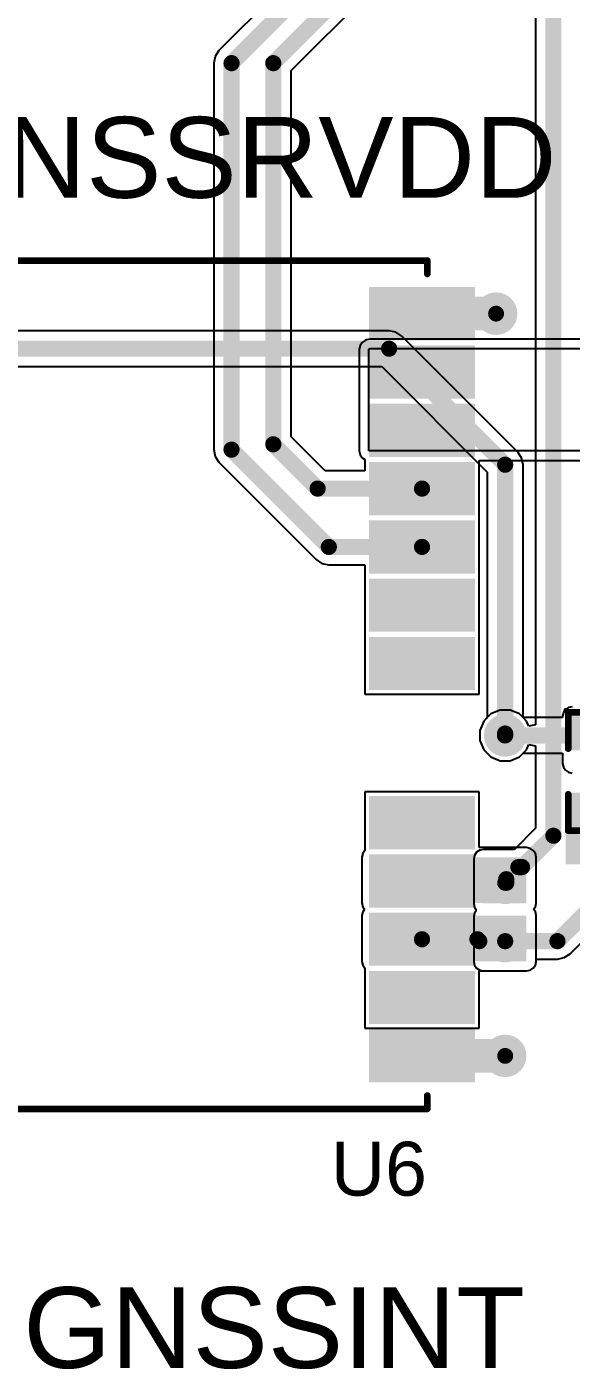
# Model space of a CAD drawing. Header units: millimetres. Extents: x -0.13 to 3.86, y -0.01 to 4.3.
# Drawn here: x 0.644 to 1.048, y 0.602 to 1.599 of the extents above; entities that cross this region are included whole.
import ezdxf

# ---------------------------------------------------------------- set-up
doc = ezdxf.new("R2010")
doc.units = ezdxf.units.MM
doc.header["$MEASUREMENT"] = 0
for name, color, linetype in [('BottomLayer', 5, 'Continuous'), ('BottomSolder', 6, 'Continuous'), ('TopLayer', 1, 'Continuous'), ('TopOverlay', 2, 'Continuous'), ('TopPaste', 8, 'Continuous'), ('TopSolder', 216, 'Continuous'), ('ViaHoleLayer', 16, 'Continuous')]:
    doc.layers.add(name, color=color, linetype=linetype)
doc.styles.add('Arial', font='arial.ttf', dxfattribs={"height": 0.2})

# ---------------------------------------------------------------- blocks, each defined once
blk = doc.blocks.new('NEO_M8Q_01A_116')
at = {"layer": 'TopLayer'}
for points in [[(-0.20079, 0.25984), (-0.27165, 0.25984), (-0.27165, 0.29134), (-0.20079, 0.29134)], [(0.27165, 0.25984), (0.20079, 0.25984), (0.20079, 0.29134), (0.27165, 0.29134)], [(-0.20079, 0.21653), (-0.27165, 0.21653), (-0.27165, 0.24803), (-0.20079, 0.24803)], [(0.27165, 0.21653), (0.20079, 0.21653), (0.20079, 0.24803), (0.27165, 0.24803)], [(-0.20079, 0.17323), (-0.27165, 0.17323), (-0.27165, 0.20472), (-0.20079, 0.20472)], [(0.27165, 0.17323), (0.20079, 0.17323), (0.20079, 0.20472), (0.27165, 0.20472)], [(-0.20079, 0.12992), (-0.27165, 0.12992), (-0.27165, 0.16142), (-0.20079, 0.16142)], [(0.27165, 0.12992), (0.20079, 0.12992), (0.20079, 0.16142), (0.27165, 0.16142)], [(-0.20079, 0.08661), (-0.27165, 0.08661), (-0.27165, 0.11811), (-0.20079, 0.11811)], [(0.27165, 0.08661), (0.20079, 0.08661), (0.20079, 0.11811), (0.27165, 0.11811)], [(-0.20079, 0.04331), (-0.27165, 0.04331), (-0.27165, 0.0748), (-0.20079, 0.0748)], [(0.27165, 0.04331), (0.20079, 0.04331), (0.20079, 0.0748), (0.27165, 0.0748)], [(-0.20079, 0), (-0.27165, 0), (-0.27165, 0.0315), (-0.20079, 0.0315)], [(0.27165, 0), (0.20079, 0), (0.20079, 0.0315), (0.27165, 0.0315)], [(-0.20079, -0.11811), (-0.27165, -0.11811), (-0.27165, -0.08661), (-0.20079, -0.08661)], [(0.27165, -0.11811), (0.20079, -0.11811), (0.20079, -0.08661), (0.27165, -0.08661)], [(-0.20079, -0.16142), (-0.27165, -0.16142), (-0.27165, -0.12992), (-0.20079, -0.12992)], [(0.27165, -0.16142), (0.20079, -0.16142), (0.20079, -0.12992), (0.27165, -0.12992)], [(-0.20079, -0.20472), (-0.27165, -0.20472), (-0.27165, -0.17323), (-0.20079, -0.17323)], [(0.27165, -0.20472), (0.20079, -0.20472), (0.20079, -0.17323), (0.27165, -0.17323)], [(-0.20079, -0.24803), (-0.27165, -0.24803), (-0.27165, -0.21654), (-0.20079, -0.21654)], [(0.27165, -0.24803), (0.20079, -0.24803), (0.20079, -0.21654), (0.27165, -0.21654)], [(-0.20079, -0.29134), (-0.27165, -0.29134), (-0.27165, -0.25984), (-0.20079, -0.25984)], [(0.27165, -0.29134), (0.20079, -0.29134), (0.20079, -0.25984), (0.27165, -0.25984)]]:
    blk.add_hatch(color=1, dxfattribs=at).paths.add_polyline_path(points)
at = {"layer": 'TopSolder'}
for points in [[(-0.19679, 0.25584), (-0.27565, 0.25584), (-0.27565, 0.29534), (-0.19679, 0.29534)], [(0.27565, 0.25584), (0.19679, 0.25584), (0.19679, 0.29534), (0.27565, 0.29534)], [(-0.19679, 0.21253), (-0.27565, 0.21253), (-0.27565, 0.25203), (-0.19679, 0.25203)], [(0.27565, 0.21253), (0.19679, 0.21253), (0.19679, 0.25203), (0.27565, 0.25203)], [(-0.19679, 0.16923), (-0.27565, 0.16923), (-0.27565, 0.20872), (-0.19679, 0.20872)], [(0.27565, 0.16923), (0.19679, 0.16923), (0.19679, 0.20872), (0.27565, 0.20872)], [(-0.19679, 0.12592), (-0.27565, 0.12592), (-0.27565, 0.16542), (-0.19679, 0.16542)], [(0.27565, 0.12592), (0.19679, 0.12592), (0.19679, 0.16542), (0.27565, 0.16542)], [(-0.19679, 0.08261), (-0.27565, 0.08261), (-0.27565, 0.12211), (-0.19679, 0.12211)], [(0.27565, 0.08261), (0.19679, 0.08261), (0.19679, 0.12211), (0.27565, 0.12211)], [(-0.19679, 0.03931), (-0.27565, 0.03931), (-0.27565, 0.0788), (-0.19679, 0.0788)], [(0.27565, 0.03931), (0.19679, 0.03931), (0.19679, 0.0788), (0.27565, 0.0788)], [(-0.19679, -0.004), (-0.27565, -0.004), (-0.27565, 0.0355), (-0.19679, 0.0355)], [(0.27565, -0.004), (0.19679, -0.004), (0.19679, 0.0355), (0.27565, 0.0355)], [(-0.19679, -0.12211), (-0.27565, -0.12211), (-0.27565, -0.08261), (-0.19679, -0.08261)], [(0.27565, -0.12211), (0.19679, -0.12211), (0.19679, -0.08261), (0.27565, -0.08261)], [(-0.19679, -0.16542), (-0.27565, -0.16542), (-0.27565, -0.12592), (-0.19679, -0.12592)], [(0.27565, -0.16542), (0.19679, -0.16542), (0.19679, -0.12592), (0.27565, -0.12592)], [(-0.19679, -0.20872), (-0.27565, -0.20872), (-0.27565, -0.16923), (-0.19679, -0.16923)], [(0.27565, -0.20872), (0.19679, -0.20872), (0.19679, -0.16923), (0.27565, -0.16923)], [(-0.19679, -0.25203), (-0.27565, -0.25203), (-0.27565, -0.21254), (-0.19679, -0.21254)], [(0.27565, -0.25203), (0.19679, -0.25203), (0.19679, -0.21254), (0.27565, -0.21254)], [(-0.19679, -0.29534), (-0.27565, -0.29534), (-0.27565, -0.25584), (-0.19679, -0.25584)], [(0.27565, -0.29534), (0.19679, -0.29534), (0.19679, -0.25584), (0.27565, -0.25584)]]:
    blk.add_hatch(color=216, dxfattribs=at).paths.add_polyline_path(points)
at = {"layer": 'TopOverlay'}
for points, const_width in [([(-0.24016, 0.31496), (0.24016, 0.31496)], 0.005), ([(-0.24016, 0.30512), (-0.24016, 0.31496)], 0.005), ([(0.24016, 0.30512), (0.24016, 0.31496)], 0.005), ([(-0.288, 0.281), (-0.283, 0.276)], 0.01181), ([(-0.288, 0.271), (-0.288, 0.281)], 0.01181), ([(-0.288, 0.271), (-0.283, 0.276)], 0.01181), ([(-0.24016, -0.31496), (-0.24016, -0.30512)], 0.005), ([(0.24016, -0.31496), (0.24016, -0.30512)], 0.005), ([(-0.24016, -0.31496), (0.24016, -0.31496)], 0.005)]:
    blk.add_lwpolyline(points, dxfattribs=dict(at, const_width=const_width))
for points, const_width in [([(-0.24141, 0.31496, 1), (-0.23891, 0.31496, 1)], 0.0025), ([(-0.24141, 0.31496, 1), (-0.23891, 0.31496, 1)], 0.0025), ([(0.23891, 0.31496, 1), (0.24141, 0.31496, 1)], 0.0025), ([(0.23891, 0.31496, 1), (0.24141, 0.31496, 1)], 0.0025), ([(-0.24141, 0.30512, 1), (-0.23891, 0.30512, 1)], 0.0025), ([(0.23891, 0.30512, 1), (0.24141, 0.30512, 1)], 0.0025), ([(-0.29095, 0.281, 1), (-0.28505, 0.281, 1)], 0.00591), ([(-0.29095, 0.281, 1), (-0.28505, 0.281, 1)], 0.00591), ([(-0.28595, 0.276, 1), (-0.28005, 0.276, 1)], 0.00591), ([(-0.28595, 0.276, 1), (-0.28005, 0.276, 1)], 0.00591), ([(-0.29095, 0.271, 1), (-0.28505, 0.271, 1)], 0.00591), ([(-0.29095, 0.271, 1), (-0.28505, 0.271, 1)], 0.00591), ([(-0.24141, -0.30512, 1), (-0.23891, -0.30512, 1)], 0.0025), ([(0.23891, -0.30512, 1), (0.24141, -0.30512, 1)], 0.0025), ([(-0.24141, -0.31496, 1), (-0.23891, -0.31496, 1)], 0.0025), ([(-0.24141, -0.31496, 1), (-0.23891, -0.31496, 1)], 0.0025), ([(0.23891, -0.31496, 1), (0.24141, -0.31496, 1)], 0.0025), ([(0.23891, -0.31496, 1), (0.24141, -0.31496, 1)], 0.0025)]:
    blk.add_lwpolyline(points, format="xyb", close=True, dxfattribs=dict(at, const_width=const_width))
blk = doc.blocks.new('LED_0603_174')
at = {"layer": 'TopLayer'}
for points in [[(-0.03937, 0.01969), (-0.01969, 0.01969), (-0.01969, -0.01968), (-0.03937, -0.01968)], [(0.01969, 0.01969), (0.03937, 0.01969), (0.03937, -0.01968), (0.01969, -0.01968)]]:
    blk.add_hatch(color=1, dxfattribs=at).paths.add_polyline_path(points)
at = {"layer": 'TopOverlay'}
blk.add_hatch(color=2, dxfattribs=at).paths.add_polyline_path([(0.04399, -0.026), (0.069, -0.026), (0.069, 0.026), (0.04399, 0.026)])
at = {"layer": 'TopPaste'}
for points in [[(-0.03937, 0.01969), (-0.01969, 0.01969), (-0.01969, -0.01968), (-0.03937, -0.01968)], [(0.01969, 0.01969), (0.03937, 0.01969), (0.03937, -0.01968), (0.01969, -0.01968)]]:
    blk.add_hatch(color=8, dxfattribs=at).paths.add_polyline_path(points)
at = {"layer": 'TopSolder'}
for points in [[(-0.04337, 0.02369), (-0.01569, 0.02369), (-0.01569, -0.02368), (-0.04337, -0.02368)], [(0.01569, 0.02369), (0.04337, 0.02369), (0.04337, -0.02368), (0.01569, -0.02368)]]:
    blk.add_hatch(color=216, dxfattribs=at).paths.add_polyline_path(points)
at = {"layer": 'TopOverlay', "const_width": 0.005}
for points in [[(-0.017, 0.024), (-0.044, 0.024)], [(-0.044, -0.024), (-0.044, 0.024)], [(0.044, 0.024), (0.017, 0.024)], [(0.044, -0.024), (0.044, 0.024)], [(-0.017, -0.024), (-0.044, -0.024)], [(0.044, -0.024), (0.017, -0.024)]]:
    blk.add_lwpolyline(points, dxfattribs=at)
at = {"layer": 'TopOverlay', "const_width": 0.0025}
for points in [[(-0.04525, 0.024, 1), (-0.04275, 0.024, 1)], [(-0.04525, 0.024, 1), (-0.04275, 0.024, 1)], [(-0.01825, 0.024, 1), (-0.01575, 0.024, 1)], [(0.01575, 0.024, 1), (0.01825, 0.024, 1)], [(0.04275, 0.024, 1), (0.04525, 0.024, 1)], [(0.04275, 0.024, 1), (0.04525, 0.024, 1)], [(-0.04525, -0.024, 1), (-0.04275, -0.024, 1)], [(-0.04525, -0.024, 1), (-0.04275, -0.024, 1)], [(-0.01825, -0.024, 1), (-0.01575, -0.024, 1)], [(0.01575, -0.024, 1), (0.01825, -0.024, 1)], [(0.04275, -0.024, 1), (0.04525, -0.024, 1)], [(0.04275, -0.024, 1), (0.04525, -0.024, 1)]]:
    blk.add_lwpolyline(points, format="xyb", close=True, dxfattribs=at)

msp = doc.modelspace()

# ---------------------------------------------------------------- hatches: boundary and pattern name
at = {"layer": 'BottomLayer'}
h = msp.add_hatch(color=5, dxfattribs=at)
edge = h.paths.add_edge_path()
edge.add_arc((0.99244, 1.386), 0.01181, 0, 360)
h = msp.add_hatch(color=5, dxfattribs=at)
edge = h.paths.add_edge_path()
edge.add_arc((0.99919, 1.07278), 0.01181, 0, 360)
for points in [[(0.983, 0.948), (1.015, 0.948), (1.015, 0.981), (0.983, 0.981)], [(0.983, 0.905), (1.015, 0.905), (1.015, 0.938), (0.983, 0.938)]]:
    msp.add_hatch(color=5, dxfattribs=at).paths.add_polyline_path(points)
h = msp.add_hatch(color=5, dxfattribs=at)
edge = h.paths.add_edge_path()
edge.add_arc((0.99919, 0.96331), 0.01181, 0, 360)
h = msp.add_hatch(color=5, dxfattribs=at)
edge = h.paths.add_edge_path()
edge.add_arc((0.99919, 0.92), 0.01181, 0, 360)
h = msp.add_hatch(color=5, dxfattribs=at)
edge = h.paths.add_edge_path()
edge.add_arc((0.99919, 0.83482), 0.01181, 0, 360)
at = {"layer": 'BottomSolder'}
h = msp.add_hatch(color=6, dxfattribs=at)
edge = h.paths.add_edge_path()
edge.add_arc((0.99244, 1.386), 0.01581, 0, 360)
h = msp.add_hatch(color=6, dxfattribs=at)
edge = h.paths.add_edge_path()
edge.add_arc((0.99919, 1.07278), 0.01581, 0, 360)
h = msp.add_hatch(color=6, dxfattribs=at)
edge = h.paths.add_edge_path()
edge.add_arc((0.99919, 0.96331), 0.01581, 0, 360)
h = msp.add_hatch(color=6, dxfattribs=at)
edge = h.paths.add_edge_path()
edge.add_arc((0.99919, 0.92), 0.01581, 0, 360)
h = msp.add_hatch(color=6, dxfattribs=at)
edge = h.paths.add_edge_path()
edge.add_arc((0.99919, 0.83482), 0.01581, 0, 360)
at = {"layer": 'TopLayer'}
h = msp.add_hatch(color=1, dxfattribs=at)
edge = h.paths.add_edge_path()
edge.add_arc((0.99244, 1.386), 0.01181, 0, 360)
h = msp.add_hatch(color=1, dxfattribs=at)
edge = h.paths.add_edge_path()
edge.add_arc((0.99919, 1.07278), 0.01181, 0, 360)
for points in [[(0.9, 0.94831), (1.015, 0.94831), (1.015, 0.98231), (0.9, 0.98231)], [(0.9, 0.905), (1.015, 0.905), (1.015, 0.939), (0.9, 0.939)]]:
    msp.add_hatch(color=1, dxfattribs=at).paths.add_polyline_path(points)
h = msp.add_hatch(color=1, dxfattribs=at)
edge = h.paths.add_edge_path()
edge.add_arc((0.99919, 0.96331), 0.01181, 0, 360)
h = msp.add_hatch(color=1, dxfattribs=at)
edge = h.paths.add_edge_path()
edge.add_arc((0.99919, 0.92), 0.01181, 0, 360)
h = msp.add_hatch(color=1, dxfattribs=at)
edge = h.paths.add_edge_path()
edge.add_arc((0.99919, 0.83482), 0.01181, 0, 360)
at = {"layer": 'TopSolder'}
h = msp.add_hatch(color=216, dxfattribs=at)
edge = h.paths.add_edge_path()
edge.add_arc((0.99244, 1.386), 0.01581, 0, 360)
h = msp.add_hatch(color=216, dxfattribs=at)
edge = h.paths.add_edge_path()
edge.add_arc((0.99919, 0.83482), 0.01581, 0, 360)
at = {"layer": 'ViaHoleLayer'}
h = msp.add_hatch(color=16, dxfattribs=at)
edge = h.paths.add_edge_path()
edge.add_arc((0.99244, 1.386), 0.00591, 0, 360)
h = msp.add_hatch(color=16, dxfattribs=at)
edge = h.paths.add_edge_path()
edge.add_arc((0.99919, 1.07278), 0.00591, 0, 360)
h = msp.add_hatch(color=16, dxfattribs=at)
edge = h.paths.add_edge_path()
edge.add_arc((0.99919, 0.96331), 0.00591, 0, 360)
h = msp.add_hatch(color=16, dxfattribs=at)
edge = h.paths.add_edge_path()
edge.add_arc((0.99919, 0.92), 0.00591, 0, 360)
h = msp.add_hatch(color=16, dxfattribs=at)
edge = h.paths.add_edge_path()
edge.add_arc((0.99919, 0.83482), 0.00591, 0, 360)

# ---------------------------------------------------------------- linework, layer by layer
at = {"layer": 'BottomLayer'}
for p, q in [((1.02175, 1.81765), (1.02175, 1.08054)), ((0.913, 1.37325), (0.39335, 1.37325)), ((0.91807, 1.37225), (0.913, 1.37325)), ((0.92237, 1.36937), (0.91807, 1.37225)), ((1.00856, 1.28318), (0.92237, 1.36937)), ((0.39335, 1.34675), (0.90751, 1.34675)), ((0.90751, 1.34675), (0.98593, 1.26832)), ((1.01143, 1.27888), (1.00856, 1.28318)), ((1.01244, 1.27381), (1.01143, 1.27888)), ((0.98593, 1.26832), (0.98593, 1.08612)), ((1.01244, 1.08612), (1.01244, 1.27381)), ((1.01244, 1.27381), (1.01244, 1.27381)), ((0.98324, 1.08343), (0.98038, 1.07652)), ((0.98593, 1.08612), (0.98324, 1.08343)), ((1.01514, 1.08343), (1.01244, 1.08612)), ((1.01675, 1.07955), (1.01514, 1.08343)), ((1.02175, 1.08054), (1.01675, 1.07955)), ((0.98038, 1.07652), (0.98038, 1.06903)), ((0.98038, 1.06903), (0.98324, 1.06212)), ((0.98324, 1.06212), (0.98853, 1.05683)), ((0.98853, 1.05683), (0.99545, 1.05397)), ((1.00293, 1.05397), (1.00984, 1.05683)), ((1.00984, 1.05683), (1.01514, 1.06212)), ((1.01514, 1.06212), (1.01675, 1.06601)), ((1.01675, 1.06601), (1.02175, 1.06501)), ((1.02175, 1.06501), (1.02175, 1.0038)), ((0.99545, 1.05397), (1.00293, 1.05397)), ((1.02175, 1.0038), (1.00609, 0.98814)), ((0.98027, 0.98759), (0.97795, 0.98605)), ((0.983, 0.98814), (0.98027, 0.98759)), ((1.00609, 0.98814), (0.983, 0.98814)), ((0.97641, 0.98373), (0.97586, 0.981)), ((0.97586, 0.981), (0.97586, 0.948)), ((0.97795, 0.98605), (0.97641, 0.98373)), ((0.97586, 0.948), (0.97641, 0.94527)), ((0.97641, 0.94073), (0.97586, 0.938)), ((0.97586, 0.938), (0.97586, 0.905)), ((0.97641, 0.94527), (0.97792, 0.943)), ((0.97792, 0.943), (0.97641, 0.94073)), ((1.04737, 0.91063), (1.07937, 0.94263)), ((1.038, 0.90675), (1.04307, 0.90775)), ((1.04307, 0.90775), (1.04737, 0.91063)), ((0.97586, 0.905), (0.97641, 0.90227)), ((0.97641, 0.90227), (0.97795, 0.89995)), ((0.97795, 0.89995), (0.98027, 0.89841)), ((0.98027, 0.89841), (0.983, 0.89786)), ((0.983, 0.89786), (1.015, 0.89786)), ((1.015, 0.89786), (1.01773, 0.89841)), ((1.01773, 0.89841), (1.02005, 0.89995)), ((1.02005, 0.89995), (1.02159, 0.90227)), ((1.02159, 0.90227), (1.02214, 0.905)), ((1.02214, 0.905), (1.02214, 0.90675)), ((1.02214, 0.90675), (1.038, 0.90675))]:
    msp.add_line(p, q, dxfattribs=at)
at = {"layer": 'BottomLayer', "const_width": 0.012}
for points in [[(1.035, 0.99831), (1.035, 1.831)], [(0.38, 1.36), (0.913, 1.36)], [(0.913, 1.36), (0.99919, 1.27381)], [(0.99919, 1.07419), (0.99919, 1.27381)], [(0.999, 1.074), (0.99919, 1.07419)], [(1.01169, 0.975), (1.035, 0.99831)], [(1, 0.966), (1.009, 0.975)], [(1.009, 0.975), (1.01169, 0.975)], [(1, 0.96331), (1, 0.966)], [(1.038, 0.92), (1.07, 0.952)], [(0.99919, 0.92), (1.038, 0.92)]]:
    msp.add_lwpolyline(points, dxfattribs=at)
at = {"layer": 'BottomLayer', "const_width": 0.006}
for points in [[(0.91, 1.36, 1), (0.916, 1.36, 1)], [(0.91, 1.36, 1), (0.916, 1.36, 1)], [(0.99619, 1.27381, 1), (1.00219, 1.27381, 1)], [(0.99619, 1.27381, 1), (1.00219, 1.27381, 1)], [(0.996, 1.074, 1), (1.002, 1.074, 1)], [(0.99619, 1.07419, 1), (1.00219, 1.07419, 1)], [(0.99619, 1.07419, 1), (1.00219, 1.07419, 1)], [(1.032, 0.99831, 1), (1.038, 0.99831, 1)], [(1.032, 0.99831, 1), (1.038, 0.99831, 1)], [(1.006, 0.975, 1), (1.012, 0.975, 1)], [(1.006, 0.975, 1), (1.012, 0.975, 1)], [(1.00869, 0.975, 1), (1.01469, 0.975, 1)], [(1.00869, 0.975, 1), (1.01469, 0.975, 1)], [(0.997, 0.966, 1), (1.003, 0.966, 1)], [(0.997, 0.966, 1), (1.003, 0.966, 1)], [(0.997, 0.96331, 1), (1.003, 0.96331, 1)], [(0.99619, 0.92, 1), (1.00219, 0.92, 1)], [(1.035, 0.92, 1), (1.041, 0.92, 1)], [(1.035, 0.92, 1), (1.041, 0.92, 1)]]:
    msp.add_lwpolyline(points, format="xyb", close=True, dxfattribs=at)
at = {"layer": 'TopLayer'}
for p, q in [((0.98563, 1.78037), (0.78663, 1.58137)), ((0.84025, 1.56651), (0.91649, 1.64275)), ((0.78375, 1.57707), (0.78275, 1.572)), ((0.78663, 1.58137), (0.78375, 1.57707)), ((0.78275, 1.572), (0.78275, 1.285)), ((0.84025, 1.29449), (0.84025, 1.56651)), ((0.89527, 1.36618), (0.89295, 1.36463)), ((0.89627, 1.36659), (0.89527, 1.36618)), ((0.899, 1.36714), (0.89627, 1.36659)), ((1.143, 1.36714), (0.899, 1.36714)), ((0.89141, 1.36232), (0.89086, 1.35959)), ((0.89086, 1.35959), (0.89086, 1.284)), ((0.89295, 1.36463), (0.89141, 1.36232)), ((0.898, 1.35959), (0.899, 1.36)), ((0.898, 1.284), (0.898, 1.35959)), ((0.899, 1.36), (1.143, 1.36)), ((0.86541, 1.26933), (0.84025, 1.29449)), ((0.78275, 1.285), (0.78375, 1.27993)), ((0.78375, 1.27993), (0.78663, 1.27563)), ((0.89086, 1.284), (0.89141, 1.28127)), ((0.89141, 1.28127), (0.89295, 1.27895)), ((0.89295, 1.27895), (0.89501, 1.27758)), ((0.89501, 1.27758), (0.89501, 1.26933)), ((1.104, 1.284), (0.898, 1.284)), ((0.97987, 1.23333), (0.97987, 1.27686)), ((0.97987, 1.27686), (1.09686, 1.27686)), ((0.78663, 1.27563), (0.85886, 1.2034)), ((0.89501, 1.26933), (0.86541, 1.26933)), ((0.97987, 1.19002), (0.97987, 1.23333)), ((0.85886, 1.2034), (0.86316, 1.20053)), ((0.86316, 1.20053), (0.86823, 1.19952)), ((0.86823, 1.19952), (0.89501, 1.19952)), ((0.89501, 1.19952), (0.89501, 1.14672)), ((0.97987, 1.14672), (0.97987, 1.19002)), ((0.89501, 1.14672), (0.89501, 1.10341)), ((0.97987, 1.10341), (0.97987, 1.14672)), ((0.89501, 1.10341), (0.97987, 1.10341)), ((0.98853, 1.08872), (0.98324, 1.08343)), ((0.99545, 1.09159), (0.98853, 1.08872)), ((1.00293, 1.09159), (0.99545, 1.09159)), ((1.00984, 1.08872), (1.00293, 1.09159)), ((1.01254, 1.08603), (1.00984, 1.08872)), ((1.04241, 1.08973), (1.04186, 1.087)), ((1.04186, 1.087), (1.04186, 1.08603)), ((1.04332, 1.09109), (1.04241, 1.08973)), ((1.04444, 1.09237), (1.04332, 1.09237)), ((1.04332, 1.09237), (1.04332, 1.09109)), ((1.04627, 1.09359), (1.04444, 1.09237)), ((1.049, 1.09414), (1.04627, 1.09359)), ((0.98324, 1.08343), (0.98038, 1.07652)), ((1.04186, 1.08603), (1.01254, 1.08603)), ((0.98038, 1.07652), (0.98038, 1.06903)), ((0.98038, 1.06903), (0.98324, 1.06212)), ((0.98324, 1.06212), (0.98853, 1.05683)), ((0.98853, 1.05683), (0.99545, 1.05397)), ((1.00293, 1.05397), (1.00984, 1.05683)), ((1.00984, 1.05683), (1.01254, 1.05952)), ((1.01254, 1.05952), (1.04186, 1.05952)), ((1.04186, 1.05952), (1.04186, 1.052)), ((0.99545, 1.05397), (1.00293, 1.05397)), ((1.04186, 1.052), (1.04241, 1.04927)), ((1.04241, 1.04927), (1.04395, 1.04695)), ((1.04395, 1.04695), (1.04627, 1.04541)), ((1.04627, 1.04541), (1.049, 1.04486)), ((0.97987, 1.0308), (0.89501, 1.0308)), ((0.89501, 1.0308), (0.89501, 0.98739)), ((0.97987, 0.98944), (0.97987, 1.0308)), ((0.89495, 0.98735), (0.89341, 0.98504)), ((0.89501, 0.98739), (0.89495, 0.98735)), ((1.015, 0.98944), (0.97987, 0.98944)), ((1.01773, 0.9889), (1.015, 0.98944)), ((1.02005, 0.98735), (1.01773, 0.9889)), ((1.02159, 0.98504), (1.02005, 0.98735)), ((0.89341, 0.98504), (0.89286, 0.98231)), ((0.89286, 0.98231), (0.89286, 0.94831)), ((1.02214, 0.98231), (1.02159, 0.98504)), ((1.02214, 0.94831), (1.02214, 0.98231)), ((0.89286, 0.94831), (0.89341, 0.94557)), ((1.02159, 0.94557), (1.02214, 0.94831)), ((0.89341, 0.94173), (0.89286, 0.939)), ((0.89286, 0.939), (0.89286, 0.905)), ((0.89341, 0.94557), (0.89469, 0.94365)), ((0.89469, 0.94365), (0.89341, 0.94173)), ((1.02031, 0.94365), (1.02159, 0.94557)), ((1.02159, 0.94173), (1.02031, 0.94365)), ((1.02214, 0.939), (1.02159, 0.94173)), ((1.02214, 0.905), (1.02214, 0.939)), ((0.89286, 0.905), (0.89341, 0.90227)), ((0.89341, 0.90227), (0.89495, 0.89995)), ((0.89495, 0.89995), (0.89501, 0.89992)), ((0.89501, 0.89992), (0.89501, 0.85538)), ((0.97987, 0.85538), (0.97987, 0.89786)), ((0.97987, 0.89786), (1.015, 0.89786)), ((1.015, 0.89786), (1.01773, 0.89841)), ((1.01773, 0.89841), (1.02005, 0.89995)), ((1.02005, 0.89995), (1.02159, 0.90227)), ((1.02159, 0.90227), (1.02214, 0.905)), ((0.89501, 0.85538), (0.97987, 0.85538))]:
    msp.add_line(p, q, dxfattribs=at)
for points, const_width in [([(0.796, 1.572), (0.995, 1.771)], 0.012), ([(0.827, 1.572), (0.911, 1.656)], 0.012), ([(0.796, 1.285), (0.796, 1.572)], 0.012), ([(0.827, 1.289), (0.827, 1.572)], 0.012), ([(0.93744, 1.386), (0.99244, 1.386)], 0.025), ([(0.796, 1.285), (0.86823, 1.21277)], 0.012), ([(0.827, 1.289), (0.85992, 1.25608)], 0.012), ([(0.85992, 1.25608), (0.93744, 1.25608)], 0.012), ([(0.86823, 1.21277), (0.93744, 1.21277)], 0.012), ([(0.999, 1.07278), (0.99919, 1.07278)], 0.012), ([(0.99919, 1.07278), (1.06725, 1.07278)], 0.012), ([(0.93744, 0.92143), (0.97857, 0.92143)], 0.012), ([(0.97857, 0.92143), (0.98, 0.92)], 0.012), ([(0.93744, 0.83482), (0.999, 0.83482)], 0.025)]:
    msp.add_lwpolyline(points, dxfattribs=dict(at, const_width=const_width))
for points, const_width in [([(0.793, 1.572, 1), (0.799, 1.572, 1)], 0.006), ([(0.793, 1.572, 1), (0.799, 1.572, 1)], 0.006), ([(0.824, 1.572, 1), (0.83, 1.572, 1)], 0.006), ([(0.824, 1.572, 1), (0.83, 1.572, 1)], 0.006), ([(0.93119, 1.386, 1), (0.94369, 1.386, 1)], 0.0125), ([(0.98619, 1.386, 1), (0.99869, 1.386, 1)], 0.0125), ([(0.793, 1.285, 1), (0.799, 1.285, 1)], 0.006), ([(0.793, 1.285, 1), (0.799, 1.285, 1)], 0.006), ([(0.824, 1.289, 1), (0.83, 1.289, 1)], 0.006), ([(0.824, 1.289, 1), (0.83, 1.289, 1)], 0.006), ([(0.85692, 1.25608, 1), (0.86292, 1.25608, 1)], 0.006), ([(0.85692, 1.25608, 1), (0.86292, 1.25608, 1)], 0.006), ([(0.93444, 1.25608, 1), (0.94044, 1.25608, 1)], 0.006), ([(0.86523, 1.21277, 1), (0.87123, 1.21277, 1)], 0.006), ([(0.86523, 1.21277, 1), (0.87123, 1.21277, 1)], 0.006), ([(0.93444, 1.21277, 1), (0.94044, 1.21277, 1)], 0.006), ([(0.996, 1.07278, 1), (1.002, 1.07278, 1)], 0.006), ([(0.99619, 1.07278, 1), (1.00219, 1.07278, 1)], 0.006), ([(0.99619, 1.07278, 1), (1.00219, 1.07278, 1)], 0.006), ([(0.93444, 0.92143, 1), (0.94044, 0.92143, 1)], 0.006), ([(0.97557, 0.92143, 1), (0.98157, 0.92143, 1)], 0.006), ([(0.97557, 0.92143, 1), (0.98157, 0.92143, 1)], 0.006), ([(0.977, 0.92, 1), (0.983, 0.92, 1)], 0.006), ([(0.93119, 0.83482, 1), (0.94369, 0.83482, 1)], 0.0125), ([(0.99275, 0.83482, 1), (1.00525, 0.83482, 1)], 0.0125)]:
    msp.add_lwpolyline(points, format="xyb", close=True, dxfattribs=dict(at, const_width=const_width))

# ---------------------------------------------------------------- block references
msp.add_blockref('NEO_M8Q_01A_116', (0.70122, 1.11041))
at = {"rotation": 270}
msp.add_blockref('LED_0603_174', (1.07, 1.046), dxfattribs=at)

# ---------------------------------------------------------------- texts
at = {"layer": 'TopOverlay', "style": 'Arial'}
for s, height, p in [('GNSSRVDD', 0.06, (0.56233, 1.47203)), ('U6', 0.04, (0.86968, 0.73101)), ('GNSSINT', 0.06, (0.64133, 0.60303))]:
    msp.add_text(s, height=height, dxfattribs=at).set_placement(p)

doc.saveas('drawing.dxf')
